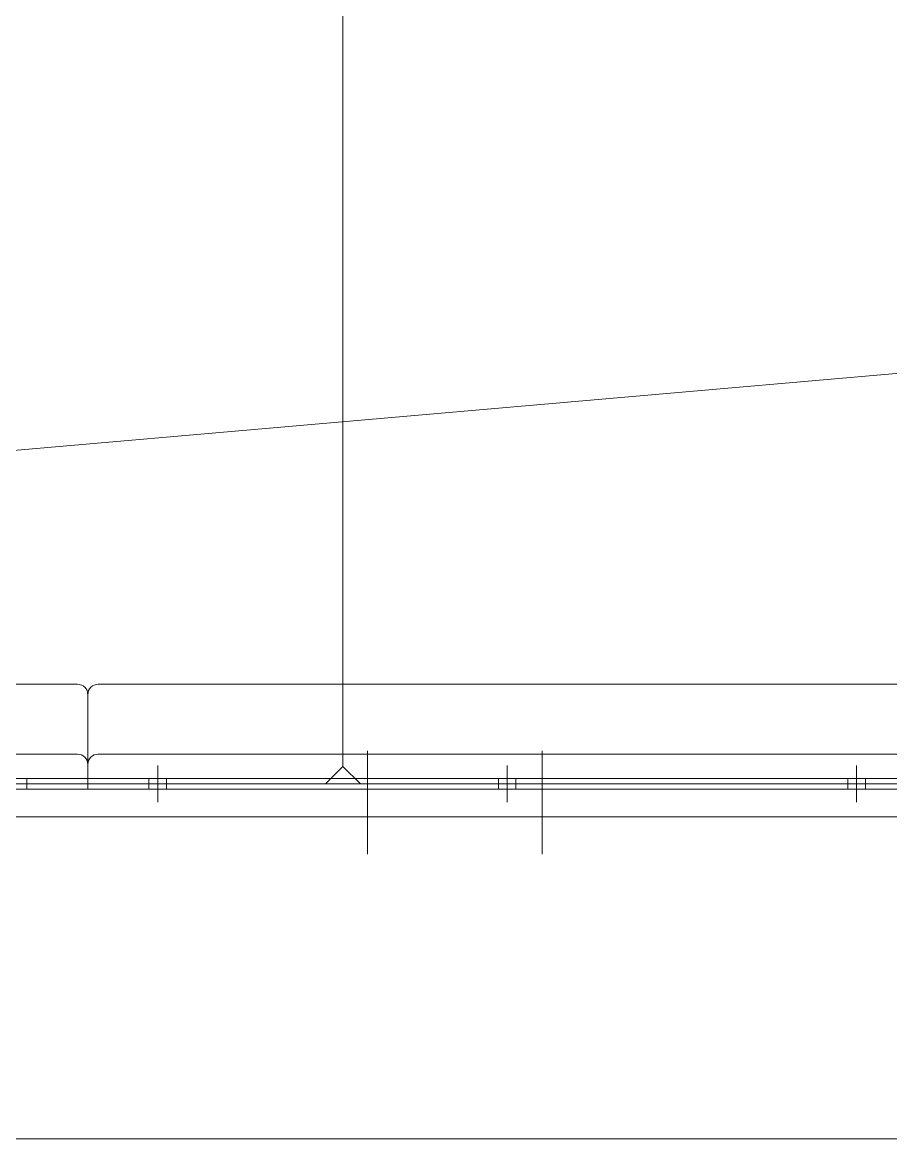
# Model space of a CAD drawing. Units: millimetres at full size. Extents: x -32787 to 32787, y -11878 to 14562.
# Drawn here: x -21447.7 to -21199.2, y 6488.2 to 6807.5 of the extents above; entities that cross this region are included whole.
import ezdxf

# ---------------------------------------------------------------- set-up
doc = ezdxf.new("R2010")
doc.units = ezdxf.units.MM
doc.header["$LTSCALE"] = 9.6
doc.linetypes.add('CHAIN2', pattern=[12, 9, -1, 1, -1])
doc.linetypes.add('DOUBLE_CHAIN2', pattern=[12.8, 9, -1, 0.6, -0.6, 0.6, -1])
for name, color, linetype, lineweight in [('0-7_01_外形線', 134, 'Continuous', 9), ('0-8_04_中心線', 4, 'CHAIN2', 9), ('0-9_03_かくれ線', 5, 'Continuous', 9), ('0-A_06_PHANTOM', 2, 'DOUBLE_CHAIN2', 9)]:
    doc.layers.add(name, color=color, linetype=linetype, lineweight=lineweight)

# ---------------------------------------------------------------- blocks, each defined once
blk = doc.blocks.new('A$C630344D5_1_1_1')
at = {"layer": '0-9_03_かくれ線'}
blk.add_line((312.606, -179.913), (1997.395, -326.787), dxfattribs=at)

msp = doc.modelspace()

# ---------------------------------------------------------------- linework, layer by layer
at = {"layer": '0-7_01_外形線'}
for p, q in [((-21965.928, 6598.171), (-21431.928, 6598.171)), ((-21425.928, 6598.171), (-20891.928, 6598.171)), ((-21428.928, 6595.171), (-21428.928, 6588.196)), ((-21428.928, 6595.171), (-21428.928, 6588.196)), ((-21968.928, 6588.196), (-21428.928, 6588.196)), ((-21428.928, 6588.196), (-20888.928, 6588.196)), ((-20013.928, 6580.196), (-22513.928, 6580.196)), ((-20013.928, 6580.196), (-22513.928, 6580.196))]:
    msp.add_line(p, q, dxfattribs=at)
for points in [[(-21238.928, 7225.196), (-21238.928, 7089.671), (-21243.928, 7084.671), (-21350.928, 7084.671), (-21355.928, 7079.671), (-21355.928, 6598.171)], [(-21355.928, 6598.171), (-21355.928, 6844.671), (-21350.928, 6849.671), (-21233.928, 6849.671), (-21228.928, 6854.671), (-21228.928, 6939.671), (-21083.928, 7004.671), (-21083.928, 7079.671), (-21088.928, 7084.671), (-21233.928, 7084.671), (-21238.928, 7089.671), (-21238.928, 7169.671), (-21233.928, 7174.671), (-21185.928, 7174.671), (-21180.928, 7179.671), (-21180.928, 7225.196)]]:
    msp.add_lwpolyline(points, dxfattribs=at)
msp.add_lwpolyline([(-20013.928, 6488.196), (-22513.928, 6488.196), (-22513.928, 6588.196), (-20013.928, 6588.196)], close=True, dxfattribs=at)
msp.add_lwpolyline([(-20013.928, 6488.196), (-22513.928, 6488.196), (-22513.928, 6588.196), (-20013.928, 6588.196)], close=True, dxfattribs=at)
for centre, start, end in [((-21431.928, 6595.171), 0, 90), ((-21425.928, 6595.171), 90, 180)]:
    msp.add_arc(centre, 3, start, end, dxfattribs=at)
at = {"layer": '0-8_04_中心線'}
for p, q in [((-21348.928, 6569.543), (-21348.928, 6599.158)), ((-21348.928, 6569.543), (-21348.928, 6599.158)), ((-21298.928, 6569.543), (-21298.928, 6599.158)), ((-21298.928, 6569.543), (-21298.928, 6599.158)), ((-21408.928, 6594.946), (-21408.928, 6584.446)), ((-21308.928, 6594.946), (-21308.928, 6584.446)), ((-21208.928, 6594.946), (-21208.928, 6584.446))]:
    msp.add_line(p, q, dxfattribs=at)
at = {"layer": '0-9_03_かくれ線'}
for p, q in [((-21965.928, 6618.171), (-21431.928, 6618.171)), ((-21425.928, 6618.171), (-20891.928, 6618.171)), ((-21428.928, 6615.171), (-21428.928, 6588.196)), ((-21968.928, 6591.171), (-21428.928, 6591.171)), ((-21446.428, 6591.196), (-21446.428, 6588.196)), ((-21428.928, 6591.171), (-20888.928, 6591.171)), ((-21411.428, 6591.196), (-21411.428, 6588.196)), ((-21406.428, 6591.196), (-21406.428, 6588.196)), ((-21311.428, 6591.196), (-21311.428, 6588.196)), ((-21306.428, 6591.196), (-21306.428, 6588.196)), ((-21211.428, 6591.196), (-21211.428, 6588.196)), ((-21206.428, 6591.196), (-21206.428, 6588.196)), ((-21968.928, 6589.671), (-21428.928, 6589.671)), ((-21428.928, 6589.671), (-20888.928, 6589.671))]:
    msp.add_line(p, q, dxfattribs=at)
for points in [[(-21355.928, 6598.171), (-21355.928, 6594.671), (-21360.928, 6589.671), (-21906.928, 6589.671), (-21911.928, 6594.671), (-21911.928, 6598.171)], [(-20888.921, 6591.677), (-20890.928, 6589.671), (-21350.928, 6589.671), (-21355.928, 6594.671), (-21355.928, 6598.171)]]:
    msp.add_lwpolyline(points, dxfattribs=at)
for centre, start, end in [((-21431.928, 6615.171), 0, 90), ((-21425.928, 6615.171), 90, 180)]:
    msp.add_arc(centre, 3, start, end, dxfattribs=at)

# ---------------------------------------------------------------- block references
at = {"layer": '0-A_06_PHANTOM', "xscale": -1}
msp.add_blockref('A$C630344D5_1_1_1', (-20413.928, 6927.996), dxfattribs=at)

doc.saveas('drawing.dxf')
